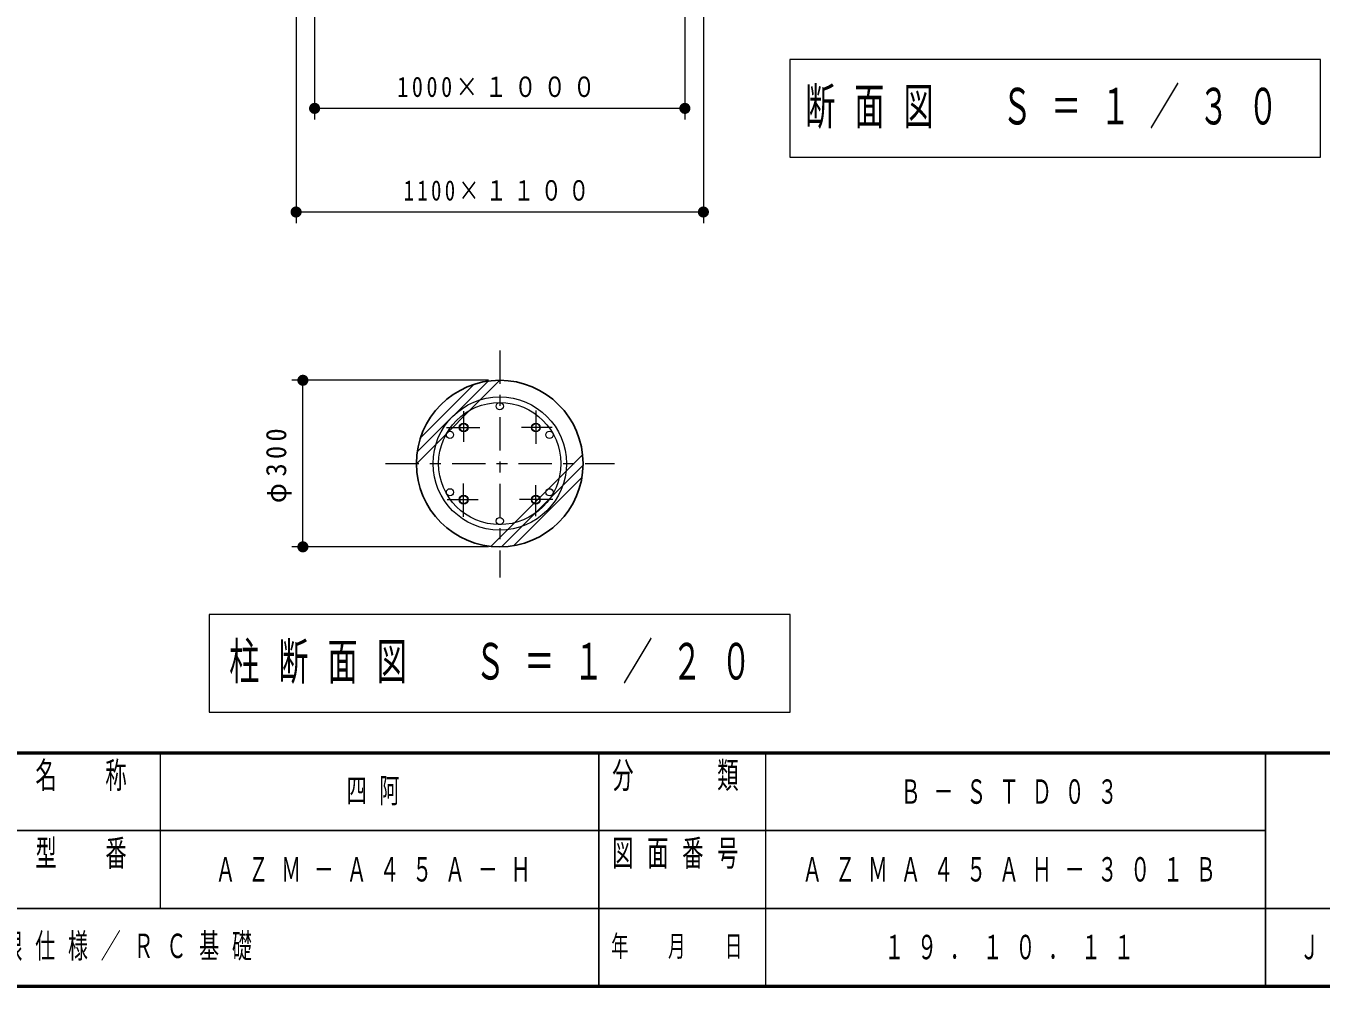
# Model space of a CAD drawing. Units: millimetres on the paper, with parts at other scales. Extents: x -365 to 0, y 0 to 257.
# Drawn here: x -181.6 to -65, y 0 to 86.5 of the extents above; entities that cross this region are included whole.
import ezdxf

# ---------------------------------------------------------------- set-up
doc = ezdxf.new("R2010")
doc.units = ezdxf.units.MM
doc.linetypes.add('USER2', pattern=[6, 3, -1, 1, -1])
for name, color, linetype, lineweight in [('1_20', 7, 'Continuous', 13), ('1_30', 190, 'Continuous', 25), ('NAKAMURA図枠', 7, 'Continuous', 13)]:
    doc.layers.add(name, color=color, linetype=linetype, lineweight=lineweight)
doc.layers.add('99', color=7, linetype='Continuous')
doc.styles.add('ＭＳ ゴシック', font='')
doc.styles.get('ＭＳ ゴシック').set_extended_font_data('MS Gothic')

# ---------------------------------------------------------------- blocks, each defined once
blk = doc.blocks.new('filled_dot')
at = {"color": 0, "linetype": 'Continuous', "lineweight": -2, "const_width": 1.25}
blk.add_lwpolyline([(-0.625, 0, 1), (0.625, 0, 1)], format="xyb", close=True, dxfattribs=at)

msp = doc.modelspace()

# ---------------------------------------------------------------- linework, layer by layer
at = {"layer": '1_20', "linetype": 'USER2'}
for p, q in [((-138.924, 57.246), (-138.924, 36.797)), ((-149.221, 47.06), (-128.599, 47.06))]:
    msp.add_line(p, q, dxfattribs=at)
at = {"layer": '1_20'}
for p, q in [((-139.924, 54.56), (-157.646, 54.56)), ((-156.646, 39.56), (-156.646, 54.56)), ((-146.424, 47.04), (-138.904, 54.56)), ((-146.351, 48.103), (-139.967, 54.487)), ((-146.052, 49.392), (-141.256, 54.188)), ((-139.72, 39.602), (-131.466, 47.856)), ((-138.771, 39.562), (-131.426, 46.907)), ((-137.678, 39.664), (-131.528, 45.814)), ((-139.924, 39.56), (-157.646, 39.56)), ((-165.074, 33.46), (-165.074, 24.66)), ((-112.774, 33.46), (-165.074, 33.46)), ((-112.774, 24.66), (-112.774, 33.46)), ((-165.074, 24.66), (-112.774, 24.66))]:
    msp.add_line(p, q, dxfattribs=at)
at = {"layer": '1_20', "color": 190, "linetype": 'USER2'}
for p, q in [((-142.174, 51.791), (-142.174, 49.013)), ((-135.674, 51.842), (-135.674, 48.829)), ((-143.706, 50.31), (-140.694, 50.31)), ((-134.193, 50.31), (-136.972, 50.31)), ((-142.174, 42.278), (-142.174, 45.29)), ((-135.674, 42.329), (-135.674, 45.107)), ((-143.655, 43.81), (-140.877, 43.81)), ((-134.142, 43.81), (-137.155, 43.81))]:
    msp.add_line(p, q, dxfattribs=at)
at = {"layer": '1_20', "color": 190, "lineweight": 25}
msp.add_circle((-138.924, 47.06), 7.5, dxfattribs=at)
at = {"layer": '1_20', "color": 190}
for centre, radius in [((-138.924, 47.06), 6), ((-138.924, 47.06), 5.5), ((-138.924, 52.235), 0.325), ((-143.406, 49.647), 0.325), ((-134.442, 49.647), 0.325), ((-143.406, 44.472), 0.325), ((-134.442, 44.472), 0.325), ((-138.924, 41.885), 0.325)]:
    msp.add_circle(centre, radius, dxfattribs=at)
at = {"layer": '1_20'}
for centre, radius in [((-142.174, 50.31), 0.4), ((-142.174, 50.31), 0.35), ((-135.674, 50.31), 0.4), ((-135.674, 50.31), 0.35), ((-142.174, 43.81), 0.4), ((-142.174, 43.81), 0.35), ((-135.674, 43.81), 0.4), ((-135.674, 43.81), 0.35)]:
    msp.add_circle(centre, radius, dxfattribs=at)
at = {"layer": '1_30', "color": 7, "lineweight": 13}
for p, q in [((-155.591, 103.383), (-155.591, 78.05)), ((-122.257, 103.383), (-122.257, 78.05)), ((-157.257, 96.716), (-157.257, 68.716)), ((-120.591, 96.716), (-120.591, 68.716)), ((-112.824, 83.45), (-112.824, 74.65)), ((-65.024, 83.45), (-112.824, 83.45)), ((-65.024, 74.65), (-65.024, 83.45)), ((-122.257, 79.05), (-155.591, 79.05)), ((-112.824, 74.65), (-65.024, 74.65)), ((-120.591, 69.716), (-157.257, 69.716))]:
    msp.add_line(p, q, dxfattribs=at)
at = {"layer": 'NAKAMURA図枠', "lineweight": 50}
for p, q in [((-365, 21), (0, 21)), ((-365, 0), (0, 0))]:
    msp.add_line(p, q, dxfattribs=at)
at = {"layer": 'NAKAMURA図枠'}
for p, q in [((-169.5, 21), (-169.5, 7)), ((-115, 21), (-115, 0))]:
    msp.add_line(p, q, dxfattribs=at)
at = {"layer": 'NAKAMURA図枠', "color": 211, "lineweight": 25}
for p, q in [((-130, 21), (-130, 0)), ((-70, 21), (-70, 0)), ((-182.5, 14), (-70, 14)), ((-237.5, 7), (0, 7))]:
    msp.add_line(p, q, dxfattribs=at)

# ---------------------------------------------------------------- block references
at = {"layer": '1_20', "xscale": 0.4, "yscale": 0.4}
for p, rotation in [((-156.646, 54.56), 270), ((-156.646, 39.56), 90)]:
    msp.add_blockref('filled_dot', p, dxfattribs=dict(at, rotation=rotation))
at = {"layer": '1_30', "color": 7, "lineweight": 13, "xscale": 0.4, "yscale": 0.4}
for p in [(-155.591, 79.05), (-157.257, 69.716)]:
    msp.add_blockref('filled_dot', p, dxfattribs=at)
at = {"layer": '1_30', "color": 7, "lineweight": 13, "xscale": 0.4, "yscale": 0.4, "rotation": 180}
for p in [(-122.257, 79.05), (-120.591, 69.716)]:
    msp.add_blockref('filled_dot', p, dxfattribs=at)

# ---------------------------------------------------------------- texts
at = {"layer": '1_20', "insert": (-157.646, 47.06), "char_height": 1.833, "attachment_point": 8, "rotation": 90, "style": 'ＭＳ ゴシック'}
msp.add_mtext('\\T1.33;\\W0.95;φ300', dxfattribs=at)
at = {"layer": '1_20', "insert": (-138.924, 29.06), "char_height": 3.299, "attachment_point": 5, "style": 'ＭＳ ゴシック'}
msp.add_mtext('\\T1.64;\\W0.6;柱断面図\u3000Ｓ＝１／２０', dxfattribs=at)
at = {"layer": '1_30', "color": 7, "style": 'ＭＳ ゴシック'}
for s, insert, char_height, attachment_point in [('\\T1.32;\\W0.8;1000×１０００', (-138.924, 80.05), 1.833, 8), ('\\T1.64;\\W0.6;断面図\u3000Ｓ＝１／３０', (-111.424, 79.05), 3.299, 4), ('\\T1.32;\\W0.75;1100×１１００', (-138.924, 70.716), 1.833, 8)]:
    msp.add_mtext(s, dxfattribs=dict(at, insert=insert, char_height=char_height, attachment_point=attachment_point))
at = {"layer": '99', "char_height": 2.199, "style": 'ＭＳ ゴシック'}
for s, insert, attachment_point in [('\\T1.64;\\W0.6;四阿', (-149.75, 17.5), 5), ('\\T1.64;\\W0.6;Ｂ－ＳＴＤ０３', (-92.5, 17.5), 5), ('\\T1.64;\\W0.6;ＡＺＭ－Ａ４５Ａ－Ｈ', (-149.75, 10.5), 5), ('\\T1.64;\\W0.6;ＡＺＭＡ４５ＡＨ－３０１Ｂ', (-92.5, 10.5), 5), ('\\T1.64;\\W0.6;アルミ屋根仕様／ＲＣ基礎', (-195.5, 3.5), 4), ('\\T1.64;\\W0.6;１９．１０．１１', (-92.5, 3.5), 5)]:
    msp.add_mtext(s, dxfattribs=dict(at, insert=insert, attachment_point=attachment_point))
at = {"layer": 'NAKAMURA図枠', "color": 4, "style": 'ＭＳ ゴシック'}
for s, insert, char_height, attachment_point in [('\\T1.64;\\W0.6;名\u3000称', (-176, 20.167), 2.346, 2), ('\\T1.64;\\W0.6;分\u3000\u3000類', (-122.5, 20.167), 2.346, 2), ('\\T1.64;\\W0.6;型\u3000番', (-176, 13.167), 2.346, 2), ('\\T1.64;\\W0.6;図面番号', (-122.5, 13.167), 2.346, 2), ('\\T1.64;\\W0.6;年\u3000月\u3000日', (-122.5, 3.5), 1.906, 5), ('\\T1.64;\\W0.6;ＪＯＢ', (-62.5, 3.5), 2.199, 5)]:
    msp.add_mtext(s, dxfattribs=dict(at, insert=insert, char_height=char_height, attachment_point=attachment_point))

doc.saveas('drawing.dxf')
